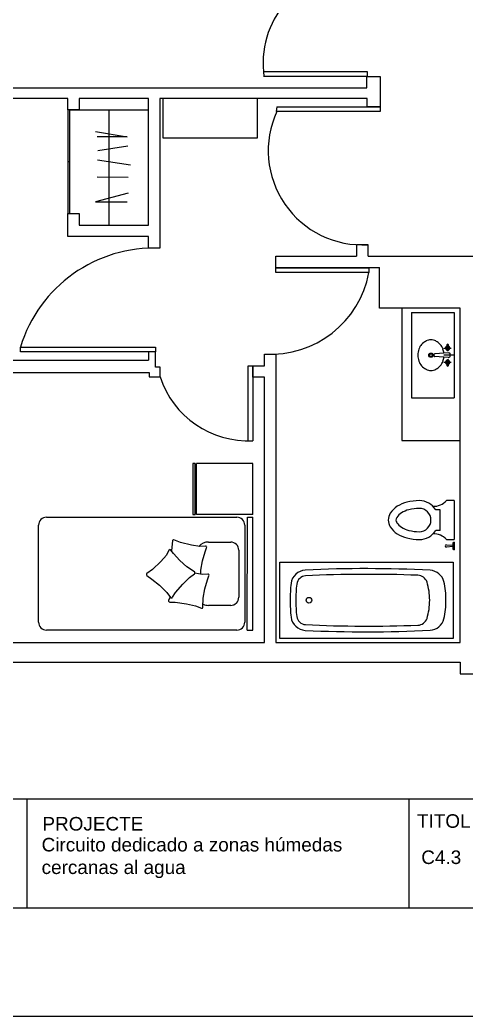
# Model space of a CAD drawing. Header units: millimetres. Extents: x 2377 to 4712, y -254 to 3188.
# Drawn here: x 4402.2 to 4484.5, y 1297.2 to 1481 of the extents above; entities that cross this region are included whole.
import ezdxf

# ---------------------------------------------------------------- set-up
doc = ezdxf.new("R2010")
doc.units = ezdxf.units.MM
doc.layers.add('Mobiliario', color=254, linetype='Continuous')
doc.styles.get("Standard").update_dxf_attribs({"font": 'arial.ttf'})

# ---------------------------------------------------------------- blocks, each defined once
blk = doc.blocks.new('*U7')
for p, q in [((-976.2, 0.3), (-976.2, -499.7)), ((-526.2, 0.3), (-976.2, 0.3)), ((-526.2, 0.3), (-526.2, -499.7)), ((500, -0.3), (-500, 0.3)), ((-500, -48.3), (-500, 0.3)), ((500, -48.8), (-500, -48.3)), ((-430, -71.4), (430, -71.4)), ((500, -48.8), (500, -0.3)), ((-500, -1830), (-500, -141.4)), ((-209.2, -124.8), (209.2, -124.8)), ((500, -141.4), (500, -1830)), ((-280.5, -391.6), (-280.5, -196)), ((280.5, -196), (280.5, -391.6)), ((-526.2, -499.7), (-976.2, -499.7)), ((430, -1900), (-430, -1900))]:
    blk.add_line(p, q)
for points in [[(5, -461), (-31.1, -459.9), (-112.9, -445.4), (-193, -423.2), (-229.4, -409.2, 0.550421), (-243.6, -419.7), (-239.9, -469.3), (-252.7, -543.4), (-277, -641.2), (-299.4, -699, 0.502905), (-290.4, -713.2), (-235.5, -717.5), (-203.7, -720.9)], [(204.7, -733.7), (237.6, -746.1, 0.517444), (251.8, -736.5), (252.9, -686.9), (267.1, -588.8), (285.5, -507.9), (305.6, -456.2, 0.51806), (296.2, -441.9), (215.9, -439.4), (134.1, -424.9), (54, -402.7), (17.6, -388.7, 0.550421), (3.4, -399.3), (7.1, -448.8), (-4.2, -514)]]:
    blk.add_lwpolyline(points, format="xyb")
blk.add_lwpolyline([(-526.3, -530.5), (-526.3, -510.8), (-976.2, -510.8), (-976.2, -530.5)], close=True)
blk.add_lwpolyline([(-108.6, -816.7), (-38.8, -889.4), (-1.9, -939.1, 0.502905), (15, -939.1), (47.8, -895), (100.9, -827.9), (165.1, -763.6), (209.9, -729.8, 0.517444), (209.3, -712.7), (167.9, -685.3), (92.5, -621), (33.8, -562.3), (0.9, -517.7, 0.51806), (-16.2, -518), (-61.2, -584.6), (-117, -646.1), (-178.5, -702.1), (-209.8, -725.4, 0.550421), (-208.4, -743.1), (-164.5, -766.4)], format="xyb", close=True)
for centre, radius, start, end in [((-430, -141.4), 70, 90, 180), ((430, -141.4), 70, 0, 90), ((-209.2, -196), 71.3, 89.99639, 180), ((209.2, -196), 71.3, 0, 90), ((-174.8, -395.7), 105.8, 177.773, 230.96522), ((174.8, -395.7), 105.8, 334.56547, 2.227), ((-430, -1830), 70, 180, 270), ((430, -1830), 70, 270, 0)]:
    blk.add_arc(centre, radius, start, end)
blk = doc.blocks.new('bn04-7')
for p, q in [((0, 0), (0, -0.147)), ((-0.6, 0), (0.6, 0)), ((-0.6, -0.6), (-0.6, 0)), ((-0.058, -0.092), (-0.151, -0.092)), ((-0.122, -0.087), (-0.112, -0.087)), ((-0.122, -0.098), (-0.112, -0.098)), ((-0.1, -0.148), (-0.1, -0.045)), ((-0.033, -0.08), (-0.02, -0.271)), ((0.034, -0.086), (0.02, -0.271)), ((0.058, -0.092), (0.151, -0.092)), ((0.1, -0.148), (0.1, -0.045)), ((0.122, -0.087), (0.112, -0.087)), ((0.122, -0.098), (0.112, -0.098)), ((0.6, -0.6), (0.6, 0)), ((-0.005, -0.286), (0.005, -0.286)), ((-0.6, -0.6), (0.6, -0.6))]:
    blk.add_line(p, q)
for centre, radius in [((-0.1, -0.092), 0.0118), ((0.1, -0.092), 0.0118), ((0, -0.328), 0.03), ((0, -0.328), 0.02)]:
    blk.add_circle(centre, radius)
for centre, radius, start, end in [((-0.142, -0.092), 0.0118, 39.1354, 320.8646), ((-0.131, -0.083), 0.0025, 219.1354, 256.4029), ((-0.131, -0.101), 0.0025, 103.5971, 140.8646), ((-0.123, -0.049), 0.0381, 256.4029, 272.0458), ((-0.123, -0.136), 0.0381, 87.9542, 103.5971), ((-0.1, -0.092), 0.0299, 191.7173, 168.2827), ((-0.1, -0.092), 0.0235, 194.2864, 165.7136), ((-0.112, -0.084), 0.003, 270, 324.6965), ((-0.112, -0.101), 0.003, 35.3035, 90), ((0.055, -0.103), 0.0911, 153.0547, 165.3672), ((-0.006, -0.094), 0.0379, 104.9144, 122.742), ((0, -0.113), 0.0583, 90, 104.9144), ((0, -0.113), 0.0583, 75.0856, 90), ((0.005, -0.094), 0.0379, 57.258, 75.0856), ((-0.056, -0.103), 0.0911, 14.6328, 26.9453), ((0.025, -0.085), 0.00867, 0, 32.7882), ((0.025, -0.085), 0.00867, 350.3449, 0), ((0.1, -0.092), 0.0299, 11.7173, 348.2827), ((0.1, -0.092), 0.0235, 14.2864, 345.7136), ((0.112, -0.084), 0.003, 215.3035, 270), ((0.112, -0.101), 0.003, 90, 144.6965), ((0.123, -0.049), 0.0381, 267.9542, 283.5971), ((0.123, -0.136), 0.0381, 76.4029, 92.0458), ((0.131, -0.083), 0.0025, 283.5971, 320.8646), ((0.131, -0.101), 0.0025, 39.1354, 76.4029), ((0.142, -0.092), 0.0118, 219.1354, 140.8646), ((-0.055, -0.328), 0.16, 154.2946, 180), ((-0.028, -0.341), 0.189, 130.7108, 154.2946), ((-0.011, -0.361), 0.216, 109.6169, 130.7108), ((0, -0.393), 0.249, 96.5773, 109.6169), ((-0.005, -0.271), 0.015, 180, 270), ((0.005, -0.271), 0.015, 270, 0), ((0, -0.393), 0.249, 70.3831, 83.252), ((0.011, -0.361), 0.216, 49.2892, 70.3831), ((0.028, -0.341), 0.189, 25.7054, 49.2892), ((0.055, -0.328), 0.16, 0, 25.7054), ((-0.055, -0.328), 0.16, 180, 205.7054), ((-0.028, -0.315), 0.189, 205.7054, 229.2892), ((0.028, -0.315), 0.189, 310.7108, 334.2946), ((0.055, -0.328), 0.16, 334.2946, 360), ((-0.011, -0.295), 0.216, 229.2892, 250.3831), ((0, -0.264), 0.249, 250.3831, 270), ((0, -0.264), 0.249, 270, 289.6169), ((0.011, -0.295), 0.216, 289.6169, 310.7108)]:
    blk.add_arc(centre, radius, start, end)
blk = doc.blocks.new('bn34-3')
at = {"linetype": 'ByBlock'}
for p, q in [((-0.1765, 0), (-0.1765, -0.0706)), ((-0.1765, 0), (0.1765, 0)), ((0.1765, -0.0706), (0.1765, 0)), ((0.2, 0), (0.2706, 0)), ((0.2, 0), (0.2059, -0.0118)), ((0.2647, -0.0118), (0.2706, 0)), ((0.2059, -0.0118), (0.2647, -0.0118)), ((0.2235, -0.0706), (0.2294, -0.0118)), ((0.2412, -0.0118), (0.2471, -0.0706)), ((-0.0941, -0.1294), (-0.0941, -0.1684)), ((0.0941, -0.1294), (-0.0941, -0.1294)), ((0.0941, -0.1294), (0.0941, -0.1684))]:
    blk.add_line(p, q, dxfattribs=at)
for centre, radius, start, end in [((-0.2843, -0.1882), 0.1596, 358.33784, 47.48955), ((0.2843, -0.1882), 0.1596, 132.51045, 181.66216), ((0.2353, -0.0706), 0.0118, 180, 0), ((0, -0.3176), 0.1765, 122.23095, 180), ((0, -0.3176), 0.1765, 0, 57.76905), ((0, -0.3176), 0.1059, 0, 180), ((0.2737, -0.3176), 0.4502, 180.00004, 194.51425), ((0.2737, -0.3176), 0.3796, 180.00003, 194.51424), ((-0.2737, -0.3176), 0.3796, 345.48576, 359.99997), ((-0.2737, -0.3176), 0.4502, 345.48575, 359.99996), ((0.1387, -0.3526), 0.3108, 194.51426, 212.00539), ((0.1387, -0.3526), 0.2402, 194.51426, 212.0054), ((-0.1387, -0.3526), 0.2402, 327.9946, 345.48574), ((-0.1387, -0.3526), 0.3108, 327.99461, 345.48574), ((0.0535, -0.4059), 0.2103, 212.00541, 236.46588), ((0.0535, -0.4059), 0.1397, 212.00541, 236.46587), ((0, -0.4866), 0.0428, 236.46596, 269.99998), ((0, -0.4866), 0.0428, 270.00002, 303.53404), ((-0.0535, -0.4059), 0.1397, 303.53413, 327.99459), ((-0.0535, -0.4059), 0.2103, 303.53412, 327.99459), ((0, -0.4866), 0.1134, 236.46593, 269.99995), ((0, -0.4866), 0.1134, 270.00005, 303.53407)]:
    blk.add_arc(centre, radius, start, end, dxfattribs=at)
blk = doc.blocks.new('A$C57724086')
at = {"layer": 'Mobiliario'}
for p, q in [((0, 0), (0, 1.7)), ((0, 1.7), (0.75, 1.7)), ((0.75, 1.7), (0.75, 0)), ((0.75, 0), (0, 0))]:
    blk.add_line(p, q, dxfattribs=at)
blk.add_circle((0.375, 1.415), 0.0275, dxfattribs=at)
for centre, radius, start, end in [((0.2293, 1.4421), 0.15, 97.82457, 176.29967), ((0.375, 0.1136), 1.4864, 89.99877, 96.41619), ((0.375, 0.1136), 1.4864, 83.58381, 90.00123), ((0.5207, 1.4421), 0.15, 3.70033, 82.17543), ((0.2293, 1.4421), 0.094, 97.82457, 176.29967), ((0.375, 0.1107), 1.4333, 89.99873, 96.34838), ((0.375, 0.1107), 1.4333, 83.65162, 90.00127), ((0.5207, 1.4421), 0.094, 3.70033, 82.17543), ((12.3216, 0.8538), 12.2566, 177.20377, 182.94309), ((13.2155, 0.8326), 13.0945, 177.30557, 182.13423), ((-12.4655, 0.8326), 13.0945, 357.86577, 2.69443), ((-11.5716, 0.8538), 12.2566, 357.05691, 2.79623), ((0.23, 0.3501), 0.1, 182.9309, 250.22209), ((0.52, 0.3501), 0.1, 289.77791, 357.0691), ((0.2308, 0.2347), 0.15, 183.89471, 255.30141), ((0.3748, 0.858), 0.628, 253.47012, 270.01863), ((0.3752, 0.858), 0.628, 269.98137, 286.52988), ((0.5192, 0.2347), 0.15, 284.69859, 356.10529), ((0.3749, 0.9245), 0.8545, 257.69314, 270.00758), ((0.3751, 0.9245), 0.8545, 269.99242, 282.30686)]:
    blk.add_arc(centre, radius, start, end, dxfattribs=at)

msp = doc.modelspace()

# ---------------------------------------------------------------- linework, layer by layer
at = {"transparency": 33554687}
for p, q in [((4466.21, 1468.51), (4466.21, 1470.61)), ((4466.21, 1470.61), (4468.68, 1470.61)), ((4468.68, 1470.61), (4468.68, 1465.01)), ((4344.98, 1468.51), (4466.21, 1468.51)), ((4410.99, 1466.57), (4344.98, 1466.57)), ((4410.99, 1464.44), (4410.99, 1466.57)), ((4425.88, 1466.57), (4413.11, 1466.57)), ((4413.11, 1466.57), (4413.11, 1464.44)), ((4425.88, 1443.17), (4425.88, 1466.57)), ((4466.29, 1466.57), (4428, 1466.57)), ((4428, 1466.57), (4428, 1438.92)), ((4466.29, 1465.01), (4466.29, 1466.57)), ((4413.11, 1464.44), (4410.99, 1464.44)), ((4410.99, 1464.44), (4410.99, 1445.3)), ((4411.34, 1464.44), (4411.34, 1445.3)), ((4411.34, 1464.44), (4418.57, 1464.44)), ((4413.11, 1464.44), (4425.88, 1464.44)), ((4418.57, 1464.44), (4418.57, 1443.17)), ((4468.68, 1465.01), (4466.29, 1465.01)), ((4416.14, 1460.46), (4421.99, 1459.49)), ((4421.99, 1459.49), (4416.41, 1459.49)), ((4422.07, 1457.74), (4416.53, 1456.87)), ((4411.34, 1454.87), (4410.99, 1454.87)), ((4416.46, 1455.24), (4422.59, 1454.31)), ((4416.45, 1452.06), (4422.14, 1452.02)), ((4422.15, 1449.1), (4416.12, 1447.48)), ((4416.12, 1447.48), (4421.98, 1447.48)), ((4410.99, 1441.05), (4410.99, 1445.3)), ((4410.99, 1445.3), (4413.11, 1445.3)), ((4413.11, 1445.3), (4413.11, 1443.17)), ((4413.11, 1443.17), (4425.88, 1443.17)), ((4425.88, 1441.05), (4410.99, 1441.05)), ((4425.88, 1438.92), (4425.88, 1441.05)), ((4466.46, 1439.56), (4464.33, 1439.56)), ((4464.33, 1439.56), (4464.33, 1437.43)), ((4466.46, 1437.43), (4466.46, 1439.56)), ((4428, 1438.92), (4425.88, 1438.92)), ((4449.44, 1435.31), (4449.44, 1437.43)), ((4449.44, 1435.31), (4449.44, 1437.43)), ((4449.44, 1437.43), (4464.33, 1437.43)), ((4466.46, 1437.43), (4498.36, 1437.43)), ((4468.58, 1435.31), (4449.44, 1435.31)), ((4468.58, 1427.86), (4468.58, 1435.31)), ((4483.47, 1427.86), (4468.58, 1427.86)), ((4483.47, 1366.18), (4483.47, 1427.86)), ((4427.2, 1419.78), (4425.88, 1419.78)), ((4425.88, 1419.78), (4425.88, 1418.25)), ((4427.2, 1416.97), (4427.2, 1419.78)), ((4447.31, 1417.23), (4447.31, 1419.36)), ((4447.31, 1419.36), (4449.44, 1419.36)), ((4447.31, 1419.36), (4449.44, 1419.36)), ((4449.44, 1419.36), (4449.44, 1366.18)), ((4449.44, 1419.36), (4449.44, 1366.18)), ((4344.98, 1418.25), (4425.88, 1418.25)), ((4344.98, 1415.96), (4426, 1415.96)), ((4426, 1415.96), (4426, 1415.17)), ((4428.04, 1416.97), (4427.2, 1416.97)), ((4428.04, 1415.17), (4428.04, 1416.97)), ((4445.19, 1415.1), (4445.19, 1417.23)), ((4445.19, 1417.23), (4447.31, 1417.23)), ((4426, 1415.17), (4428.04, 1415.17)), ((4447.31, 1415.1), (4445.19, 1415.1)), ((4447.31, 1366.18), (4447.31, 1415.1)), ((4348.89, 1366.18), (4447.31, 1366.18)), ((4449.44, 1366.18), (4472.84, 1366.18)), ((4472.84, 1366.18), (4483.47, 1366.18)), ((4348.05, 1362.5), (4483.47, 1362.5)), ((4483.47, 1362.5), (4483.47, 1360.38)), ((4483.47, 1360.38), (4494.11, 1360.38)), ((4672, 1337.22), (4276.51, 1337.22)), ((4403.51, 1317.22), (4403.51, 1337.22)), ((4474.01, 1317.22), (4474.01, 1337.22)), ((4322.51, 1317.22), (4403.51, 1317.22)), ((4403.51, 1317.22), (4474.01, 1317.22)), ((4474.01, 1317.22), (4544.01, 1317.22)), ((4261.46, 1297.22), (4681.46, 1297.22))]:
    msp.add_line(p, q, dxfattribs=at)
at = {"layer": 'Mobiliario', "transparency": 33554687}
for p, q in [((4447.12, 1471.5), (4466.3, 1471.5)), ((4447.12, 1471.5), (4447.2, 1470.61)), ((4466.21, 1470.61), (4447.12, 1470.61)), ((4466.3, 1471.5), (4466.3, 1470.61)), ((4428.53, 1466.57), (4428.53, 1459.31)), ((4446.05, 1459.31), (4446.05, 1466.57)), ((4449.58, 1465.01), (4449.5, 1464.12)), ((4468.68, 1464.12), (4449.5, 1464.12)), ((4449.58, 1465.01), (4468.68, 1465.01)), ((4468.68, 1465.01), (4468.68, 1464.12)), ((4428.53, 1459.31), (4446.05, 1459.31)), ((4449.44, 1434.42), (4449.44, 1435.31)), ((4449.44, 1435.31), (4466.61, 1435.31)), ((4466.61, 1434.42), (4449.44, 1434.42)), ((4466.61, 1435.31), (4466.61, 1434.42)), ((4468.58, 1435.31), (4468.61, 1435.31)), ((4472.69, 1427.86), (4472.69, 1403.44)), ((4402.26, 1419.78), (4402.26, 1420.67)), ((4402.26, 1420.67), (4427.2, 1420.67)), ((4425.88, 1419.78), (4402.26, 1419.78)), ((4427.2, 1420.67), (4427.2, 1419.78)), ((4444.3, 1403.39), (4444.3, 1417.23)), ((4444.3, 1417.23), (4445.19, 1417.23)), ((4445.19, 1417.15), (4445.19, 1403.39)), ((4444.3, 1403.39), (4445.19, 1403.39)), ((4472.69, 1403.44), (4483.47, 1403.44))]:
    msp.add_line(p, q, dxfattribs=at)
for centre, radius, start, end in [((4464.37, 1473), 17.31, 87.9494, 184.995), ((4465.39, 1456.91), 17.38, 155.4642, 273.5086), ((4426.94, 1413.14), 25.8, 87.6377, 163.0439), ((4448.38, 1437.89), 18.56, 266.7154, 349.2284), ((4444.35, 1420.55), 17.18, 198.2704, 272.7944)]:
    msp.add_arc(centre, radius, start, end, dxfattribs=at)

# ---------------------------------------------------------------- block references
at = {"layer": 'Mobiliario', "transparency": 33554687, "rotation": 270}
for name, p, xscale, yscale, zscale in [('bn04-7', (4482.36, 1419.18), 13.13239246732096, 13.13239246732096, 13.13239246732096), ('*U7', (4445.16, 1378.85), 0.02081848925687976, 0.02081848925687976, 0.02081848925687976), ('bn34-3', (4482.36, 1388.75), 20.32437430533547, 20.32437430533547, 20.32437430533547)]:
    msp.add_blockref(name, p, dxfattribs=dict(at, xscale=xscale, yscale=yscale, zscale=zscale))
at = {"layer": 'Mobiliario', "color": 7, "transparency": 33554687, "xscale": 18.81154828006024, "yscale": 18.81154828006024, "zscale": 18.81154828006024, "rotation": 90}
msp.add_blockref('A$C57724086', (4482.15, 1366.9), dxfattribs=at)

# ---------------------------------------------------------------- texts
at = {"transparency": 33554687, "char_height": 2.5, "attachment_point": 1}
for s, width, insert in [('PROJECTE', 37.0564, (4406.32, 1333.96)), ('TITOL PLANOL', 34.1105, (4475.48, 1334.46)), ('C4.3', 63.5407, (4476.27, 1327.78))]:
    msp.add_mtext_dynamic_manual_height_columns(s, width=width, gutter_width=12.5, heights=[0], dxfattribs=dict(at, insert=insert))
at = {"transparency": 33554687, "insert": (4406.17, 1330.1), "char_height": 2.5, "width": 186.4717, "attachment_point": 1}
msp.add_mtext('Circuito dedicado a zonas húmedas\\Pcercanas al agua', dxfattribs=at)

doc.saveas('drawing.dxf')
